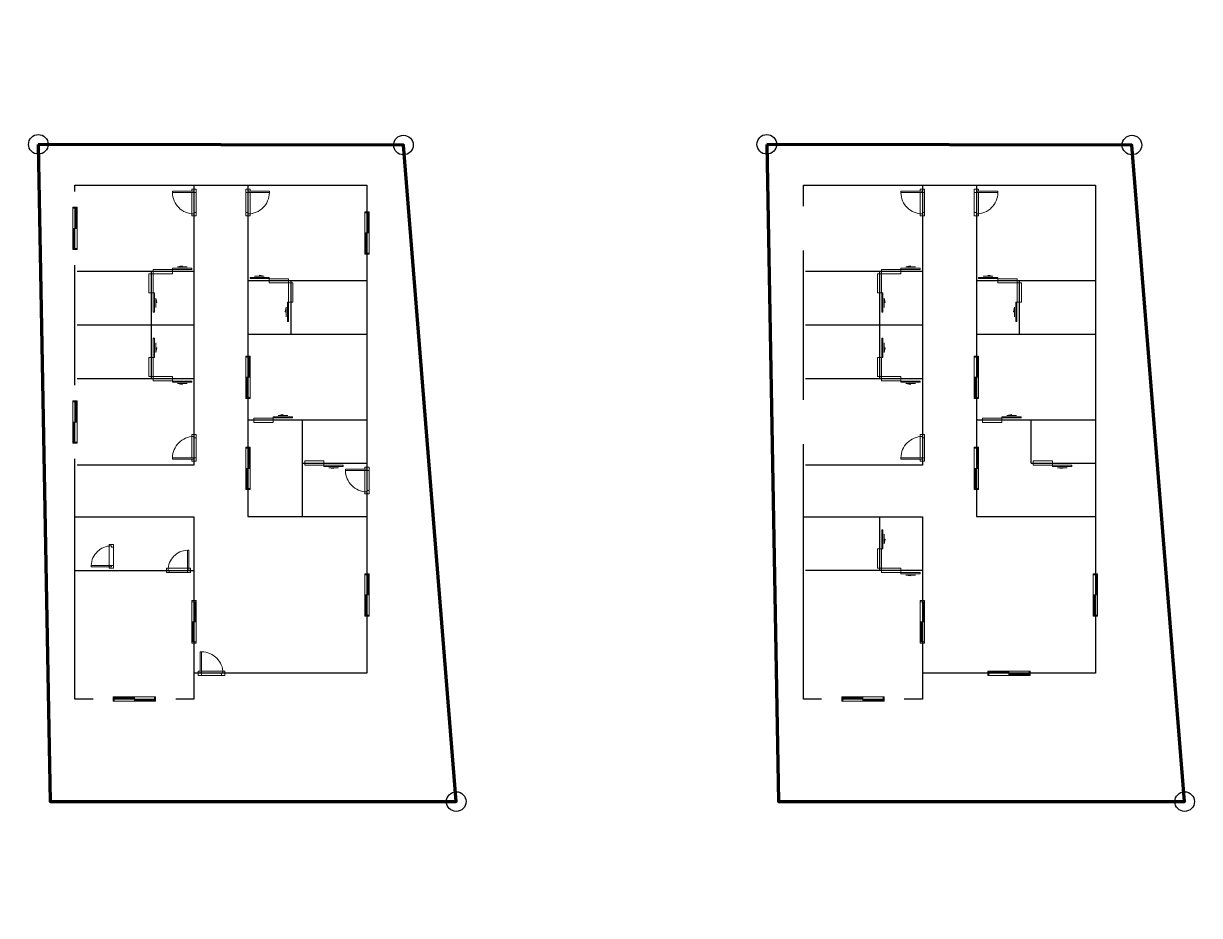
# Paper-space layout 'Layout1' of a CAD drawing. Header units: millimetres. Extents: x 26 to 231, y 20 to 176.
# The model-space entities are those that its viewports show. They can reach past a viewport. Long polylines and large blocks are cut down to what shows.
import ezdxf

# ---------------------------------------------------------------- set-up
doc = ezdxf.new("R2010")
doc.units = ezdxf.units.MM
doc.linetypes.add('CENTER', pattern=[50.8, 31.75, -6.35, 6.35, -6.35])
doc.linetypes.add('HIDDEN', pattern=[9.525, 6.35, -3.175])
for name, color, linetype, lineweight in [('DOOR', 1, 'Continuous', 20), ('FLOORING', 33, 'Continuous', 13), ('PERIMETER', 4, 'Continuous', 80), ('WALL', 2, 'Continuous', 70)]:
    doc.layers.add(name, color=color, linetype=linetype, lineweight=lineweight)
doc.layers.get('FLOORING').off()
doc.layers.get('WALL').off()

# ---------------------------------------------------------------- blocks, each defined once
blk = doc.blocks.new('1000mm Hinged Door')
at = {"layer": 'DOOR', "linetype": 'HIDDEN', "ltscale": 0.6}
for p, q in [((2.4, 3.936), (41.76, 3.936)), ((2.4, -3.936), (39.36, -3.936))]:
    blk.add_line(p, q, dxfattribs=at)
at = {"layer": 'DOOR', "linetype": 'CENTER', "ltscale": 0.2}
blk.add_line((39.36, 0), (2.4, 0), dxfattribs=at)
at = {"layer": 'DOOR'}
blk.add_lwpolyline([(0, 0), (2.4, 0), (2.4, 39.36), (0, 39.36)], close=True, dxfattribs=at)
for points in [[(0, 3.936), (0, 0), (2.4, 0), (2.4, -3.936), (-3.6, -3.936), (-3.6, 3.936), (0, 3.936)], [(41.76, 4.717), (41.76, 0), (39.36, 0), (39.36, -3.936), (45.36, -3.936), (45.36, 3.936), (41.76, 3.936)]]:
    blk.add_lwpolyline(points, dxfattribs=at)
at = {"layer": 'DOOR', "linetype": 'HIDDEN', "ltscale": 0.6}
blk.add_arc((2.4, 0), 39.36, 0, 90, dxfattribs=at)
blk = doc.blocks.new('4-PANEL SLIDING DOOR')
at = {"layer": 'DOOR', "linetype": 'HIDDEN', "ltscale": 0.3}
for p, q in [((38.9, 0.6), (75.9, 0.6)), ((75.9, 8.4), (112.9, 8.4)), ((77.8, 0.6), (111, 0.6))]:
    blk.add_line(p, q, dxfattribs=at)
at = {"layer": 'DOOR'}
for points in [[(38.9, 8.4), (37, 8.4), (37, 0.6), (38.9, 0.6)], [(38.9, 8.4), (40.8, 8.4), (40.8, 6.9), (39.9, 6.9), (39.9, 6.1), (40.8, 6.1), (40.8, 4.5), (38.9, 4.5)], [(39.9, 6.9), (74.9, 6.9), (74.9, 6.1), (39.9, 6.1)], [(75.9, 8.4), (74, 8.4), (74, 6.9), (74.9, 6.9), (74.9, 6.1), (74, 6.1), (74, 4.5), (75.9, 4.5)], [(75.9, 4.5), (77.8, 4.5), (77.8, 2.9), (76.9, 2.9), (76.9, 2.1), (77.8, 2.1), (77.8, 0.6), (75.9, 0.6)], [(76.9, 2.9), (111.9, 2.9), (111.9, 2.1), (76.9, 2.1)], [(112.9, 4.5), (111, 4.5), (111, 2.9), (111.9, 2.9), (111.9, 2.1), (111, 2.1), (111, 0.6), (112.9, 0.6)], [(114.8, 8.4), (112.9, 8.4), (112.9, 0.6), (114.8, 0.6)]]:
    blk.add_lwpolyline(points, close=True, dxfattribs=at)
at = {"layer": 'DOOR', "linetype": 'HIDDEN', "ltscale": 0.3}
for points in [[(40.8, 8.4), (74, 8.4)], [(40.8, 4.5), (74, 4.5)], [(77.8, 4.5), (111, 4.5)]]:
    blk.add_lwpolyline(points, dxfattribs=at)
blk = doc.blocks.new('900mm Door')
at = {"layer": 'DOOR', "linetype": 'HIDDEN', "ltscale": 0.3}
for p, q in [((0, 3.9), (-38.4, 3.9)), ((-2.4, -3.9), (-36, -3.9))]:
    blk.add_line(p, q, dxfattribs=at)
at = {"layer": 'DOOR'}
blk.add_lwpolyline([(-2.4, 37), (0, 37), (0, 0), (-2.4, 0)], close=True, dxfattribs=at)
for points in [[(-38.4, 3.9), (-38.4, 0), (-36, 0), (-36, -3.9), (-41, -3.9), (-41, 3.9), (-38.4, 3.9)], [(0, 4.6), (0, 0), (-2.4, 0), (-2.4, -3.9), (2.6, -3.9), (2.6, 3.9), (0, 3.9)]]:
    blk.add_lwpolyline(points, dxfattribs=at)
at = {"layer": 'DOOR', "linetype": 'HIDDEN'}
blk.add_arc((-1.4, 0), 37, 91.5487, 180, dxfattribs=at)
blk = doc.blocks.new('4-PANEL SLIDING DOOR 2')
at = {"layer": 'DOOR', "linetype": 'HIDDEN', "ltscale": 0.3}
for p, q in [((-7.9, 74.8), (-7.9, 111.8)), ((0, 76.7), (0, 109.9)), ((0, 37.8), (0, 74.8))]:
    blk.add_line(p, q, dxfattribs=at)
at = {"layer": 'DOOR'}
for points in [[(-7.9, 113.7), (-7.9, 111.8), (0, 111.8), (0, 113.7)], [(-3.9, 111.8), (-3.9, 109.9), (-2.4, 109.9), (-2.4, 110.8), (-1.6, 110.8), (-1.6, 109.9), (0, 109.9), (0, 111.8)], [(-2.4, 75.8), (-2.4, 110.8), (-1.6, 110.8), (-1.6, 75.8)], [(-7.9, 74.8), (-7.9, 72.9), (-6.3, 72.9), (-6.3, 73.8), (-5.5, 73.8), (-5.5, 72.9), (-3.9, 72.9), (-3.9, 74.8)], [(-6.3, 38.8), (-6.3, 73.8), (-5.5, 73.8), (-5.5, 38.8)], [(-3.9, 74.8), (-3.9, 76.7), (-2.4, 76.7), (-2.4, 75.8), (-1.6, 75.8), (-1.6, 76.7), (0, 76.7), (0, 74.8)], [(-7.9, 37.8), (-7.9, 39.7), (-6.3, 39.7), (-6.3, 38.8), (-5.5, 38.8), (-5.5, 39.7), (-3.9, 39.7), (-3.9, 37.8)], [(-7.9, 37.8), (-7.9, 35.9), (0, 35.9), (0, 37.8)]]:
    blk.add_lwpolyline(points, close=True, dxfattribs=at)
at = {"layer": 'DOOR', "linetype": 'HIDDEN', "ltscale": 0.3}
for points in [[(-3.9, 76.7), (-3.9, 109.9)], [(-7.9, 39.7), (-7.9, 72.9)], [(-3.9, 39.7), (-3.9, 72.9)]]:
    blk.add_lwpolyline(points, dxfattribs=at)
blk = doc.blocks.new('SLIDING DOOR 1 (900mm)')
at = {"layer": 'DOOR', "linetype": 'HIDDEN', "ltscale": 0.3}
for p, q in [((-76.7, 1.2), (-39.7, 1.2)), ((-41.6, 9), (-74.7, 9)), ((-74.7, 5.1), (-41.6, 5.1)), ((-39.7, 9), (-2.7, 9)), ((-37.8, 5.1), (-4.6, 5.1)), ((-37.8, 1.2), (-4.6, 1.2))]:
    blk.add_line(p, q, dxfattribs=at)
at = {"layer": 'DOOR'}
for points in [[(-78.6, 9), (-76.7, 9), (-76.7, 1.2), (-78.6, 1.2)], [(-76.7, 9), (-74.7, 9), (-74.7, 7.5), (-75.7, 7.5), (-75.7, 6.7), (-74.7, 6.7), (-74.7, 5.1), (-76.7, 5.1)], [(-75.7, 7.5), (-40.6, 7.5), (-40.6, 6.7), (-75.7, 6.7)], [(-39.7, 9), (-41.6, 9), (-41.6, 7.5), (-40.6, 7.5), (-40.6, 6.7), (-41.6, 6.7), (-41.6, 5.1), (-39.7, 5.1)], [(-39.7, 5.1), (-37.8, 5.1), (-37.8, 3.5), (-38.7, 3.5), (-38.7, 2.7), (-37.8, 2.7), (-37.8, 1.2), (-39.7, 1.2)], [(-38.7, 3.5), (-3.7, 3.5), (-3.7, 2.7), (-38.7, 2.7)], [(-2.7, 5.1), (-4.6, 5.1), (-4.6, 3.5), (-3.7, 3.5), (-3.7, 2.7), (-4.6, 2.7), (-4.6, 1.2), (-2.7, 1.2)], [(-2.7, 9), (-0.8, 9), (-0.8, 1.2), (-2.7, 1.2)]]:
    blk.add_lwpolyline(points, close=True, dxfattribs=at)
blk = doc.blocks.new('BARN DOOR')
at = {"layer": 'DOOR'}
blk.add_lwpolyline([(31.5, 2.2), (66.9, 2.2), (66.9, 0.2), (31.5, 0.2)], close=True, dxfattribs=at)
blk.add_lwpolyline([(58.4, 4.7), (40.7, 4.7), (49.2, 6.4), (49.2, 4.7)], dxfattribs=at)
at = {"layer": 'DOOR', "linetype": 'HIDDEN', "ltscale": 0.3}
blk.add_lwpolyline([(-3.9, -7.9), (31.5, -7.9), (31.5, 0), (-3.9, 0)], close=True, dxfattribs=at)
blk = doc.blocks.new('Sliding Door and FX Window')
at = {"layer": 'DOOR', "linetype": 'HIDDEN', "ltscale": 0.3}
for p, q in [((0, 67.4), (0, 104.4)), ((7.9, 69.4), (7.9, 102.5)), ((7.9, 30.5), (7.9, 67.4))]:
    blk.add_line(p, q, dxfattribs=at)
at = {"layer": 'DOOR'}
for points in [[(0, 106.4), (0, 104.4), (7.9, 104.4), (7.9, 106.4)], [(3.9, 104.4), (3.9, 102.5), (5.5, 102.5), (5.5, 103.5), (6.3, 103.5), (6.3, 102.5), (7.9, 102.5), (7.9, 104.4)], [(5.5, 68.4), (5.5, 103.5), (6.3, 103.5), (6.3, 68.4)], [(0, 67.4), (0, 65.5), (1.6, 65.5), (1.6, 66.5), (2.4, 66.5), (2.4, 65.5), (3.9, 65.5), (3.9, 67.4)], [(1.6, 31.4), (1.6, 66.5), (2.4, 66.5), (2.4, 31.4)], [(3.9, 67.4), (3.9, 69.4), (5.5, 69.4), (5.5, 68.4), (6.3, 68.4), (6.3, 69.4), (7.9, 69.4), (7.9, 67.4)], [(0, 30.5), (0, 32.4), (1.6, 32.4), (1.6, 31.4), (2.4, 31.4), (2.4, 32.4), (3.9, 32.4), (3.9, 30.5)], [(0, 30.5), (0, 28.5), (7.9, 28.5), (7.9, 30.5)]]:
    blk.add_lwpolyline(points, close=True, dxfattribs=at)
at = {"layer": 'DOOR', "linetype": 'HIDDEN', "ltscale": 0.3}
for points in [[(3.9, 69.4), (3.9, 102.5)], [(0, 32.4), (0, 65.5)], [(3.9, 32.4), (3.9, 65.5)]]:
    blk.add_lwpolyline(points, dxfattribs=at)

msp = doc.modelspace()

# ---------------------------------------------------------------- linework, layer by layer
at = {"color": 5, "ltscale": 0.7}
for p, q in [((1311.8, 972.9), (1311.8, 776.1)), ((1589.8, 523), (1589.8, 700.1))]:
    msp.add_line(p, q, dxfattribs=at)
at = {"ltscale": 0.7}
for p, q in [((2648.6, 972.9), (2648.6, 776.1)), ((2926.7, 621.4), (2926.7, 700.1)), ((2648.6, 522.8), (2648.6, 424.4))]:
    msp.add_line(p, q, dxfattribs=at)
at = {"color": 5}
msp.add_line((1853.5, 239.9), (1852.5, 239.9), dxfattribs=at)
msp.add_line((3190.3, 239.9), (3189.4, 239.9))
at = {"color": 5, "ltscale": 0.7, "flags": 128}
msp.add_lwpolyline([(1172.1, 1119.7), (1172.1, 1131.7), (1707.9, 1131.7), (1707.9, 235.4), (1390.5, 235.4), (1390.5, 188.2), (1357.2, 188.2)], dxfattribs=at)
at = {"color": 5, "ltscale": 0.7}
for points in [[(1390.5, 1131.7), (1390.5, 617.3), (1176, 617.3)], [(1489.5, 1131.7), (1489.5, 523), (1707.9, 523)], [(1172.1, 764.1), (1172.1, 984.8)], [(1707.9, 956), (1489.5, 956)], [(1568.2, 956), (1568.2, 857.6)], [(1390.5, 874.5), (1176, 874.5)], [(1707.9, 857.6), (1489.5, 857.6)], [(1390.5, 776.1), (1176, 776.1)], [(1707.9, 700.1), (1489.5, 700.1)], [(1205.4, 188.2), (1172.1, 188.2), (1172.1, 235.4), (1172.1, 629.2)], [(1589.8, 621.4), (1707.9, 621.4)], [(1172.1, 522.8), (1390.5, 522.8), (1390.5, 235.4)], [(1172.1, 424.4), (1390.5, 424.4)]]:
    msp.add_lwpolyline(points, dxfattribs=at)
at = {"ltscale": 0.7}
for points in [[(2508.9, 1093.2), (2508.9, 1131.7), (3044.8, 1131.7), (3044.8, 235.4), (2727.4, 235.4), (2727.4, 188.2), (2694, 188.2)], [(2727.4, 1131.7), (2727.4, 617.3), (2512.9, 617.3)], [(2826.4, 1131.7), (2826.4, 523), (3044.8, 523)], [(2508.9, 737.6), (2508.9, 1011.4)], [(3044.8, 956), (2826.4, 956)], [(2905.1, 956), (2905.1, 857.6)], [(2727.4, 874.5), (2512.9, 874.5)], [(3044.8, 857.6), (2826.4, 857.6)], [(2727.4, 776.1), (2512.9, 776.1)], [(3044.8, 700.1), (2826.4, 700.1)], [(2542.3, 188.2), (2508.9, 188.2), (2508.9, 235.4), (2508.9, 655.8)], [(2926.7, 621.4), (3044.8, 621.4)], [(2508.9, 522.8), (2727.4, 522.8), (2727.4, 235.4)], [(2727.4, 424.4), (2512.9, 424.4)]]:
    msp.add_lwpolyline(points, dxfattribs=at)
at = {"color": 5}
msp.add_lwpolyline([(1390.5, 972.9), (1176, 972.9)], dxfattribs=at)
msp.add_lwpolyline([(2727.4, 972.9), (2512.9, 972.9)])
for centre in [(1104.9, 1206.5), (1775, 1205.2), (1871.8, -0.1)]:
    msp.add_circle(centre, 18, dxfattribs=at)
for centre in [(2441.8, 1206.5), (3111.9, 1205.2), (3208.6, -0.1)]:
    msp.add_circle(centre, 18)
at = {"layer": 'PERIMETER', "color": 5}
msp.add_lwpolyline([(1104.9, 1206.5), (1126.7, -0.1), (1871.8, -0.1), (1775, 1205.2)], close=True, dxfattribs=at)
at = {"layer": 'PERIMETER'}
msp.add_lwpolyline([(2441.8, 1206.5), (2463.5, -0.1), (3208.6, -0.1), (3111.9, 1205.2)], close=True, dxfattribs=at)

# ---------------------------------------------------------------- block references
at = {"layer": 'DOOR', "color": 5}
for name, p in [('Sliding Door and FX Window', (1168.1, 984.8)), ('Sliding Door and FX Window', (1168.1, 629.2)), ('900mm Door', (1381.3, 424.4))]:
    msp.add_blockref(name, p, dxfattribs=at)
at = {"layer": 'DOOR', "color": 5, "rotation": 90}
msp.add_blockref('SLIDING DOOR 1 (900mm)', (1494.6, 651.2), dxfattribs=at)
at = {"layer": 'DOOR', "rotation": 90}
msp.add_blockref('SLIDING DOOR 1 (900mm)', (2831.5, 651.2), dxfattribs=at)
at = {"layer": 'DOOR', "color": 5, "xscale": -1, "rotation": 90}
msp.add_blockref('900mm Door', (1239, 430.9), dxfattribs=at)
at = {"layer": 'FLOORING', "color": 5, "xscale": -1, "rotation": 90}
for p in [(1390.5, 1120.5), (1707.9, 610.3)]:
    msp.add_blockref('1000mm Hinged Door', p, dxfattribs=at)
at = {"layer": 'FLOORING', "color": 5}
for p, rotation in [((1489.5, 1120.5), 270), ((1390.5, 628.4), 90)]:
    msp.add_blockref('1000mm Hinged Door', p, dxfattribs=dict(at, rotation=rotation))
at = {"layer": 'FLOORING', "xscale": -1, "rotation": 90}
msp.add_blockref('1000mm Hinged Door', (2727.4, 1120.5), dxfattribs=at)
at = {"layer": 'FLOORING'}
for p, rotation in [((2826.4, 1120.5), 270), ((2727.4, 628.4), 90)]:
    msp.add_blockref('1000mm Hinged Door', p, dxfattribs=dict(at, rotation=rotation))
at = {"layer": 'FLOORING', "color": 5}
msp.add_blockref('1000mm Hinged Door', (1402, 235.4), dxfattribs=at)
at = {"layer": 'WALL', "color": 5}
for name, p, rotation in [('4-PANEL SLIDING DOOR', (1712.4, 967.9), 90), ('BARN DOOR', (1315.7, 965.1), 270), ('4-PANEL SLIDING DOOR', (1712.4, 303.3), 90), ('4-PANEL SLIDING DOOR', (1395, 254), 90)]:
    msp.add_blockref(name, p, dxfattribs=dict(at, rotation=rotation))
for name, p in [('BARN DOOR', (1319.6, 976.8)), ('4-PANEL SLIDING DOOR 2', (1493.4, 704)), ('BARN DOOR', (1504.6, 704)), ('4-PANEL SLIDING DOOR', (1205.4, 183.7))]:
    msp.add_blockref(name, p, dxfattribs=at)
at = {"layer": 'WALL'}
for name, p in [('BARN DOOR', (2656.5, 976.8)), ('4-PANEL SLIDING DOOR 2', (2830.3, 704)), ('BARN DOOR', (2841.5, 704)), ('4-PANEL SLIDING DOOR', (2810.2, 230.9)), ('4-PANEL SLIDING DOOR', (2542.3, 183.7))]:
    msp.add_blockref(name, p, dxfattribs=at)
at = {"layer": 'WALL', "color": 5, "xscale": -1}
msp.add_blockref('BARN DOOR', (1560.3, 959.9), dxfattribs=at)
for p, rotation in [((1564.3, 948.2), 90), ((1315.7, 783.9), 270), ((1319.6, 772.2), 180), ((1597.6, 617.5), 180)]:
    msp.add_blockref('BARN DOOR', p, dxfattribs=dict(at, rotation=rotation))
at = {"layer": 'WALL'}
for name, p, rotation in [('BARN DOOR', (2652.6, 965.1), 270), ('4-PANEL SLIDING DOOR', (3049.3, 303.3), 90), ('4-PANEL SLIDING DOOR', (2731.9, 254), 90)]:
    msp.add_blockref(name, p, dxfattribs=dict(at, rotation=rotation))
at = {"layer": 'WALL', "xscale": -1}
msp.add_blockref('BARN DOOR', (2897.2, 959.9), dxfattribs=at)
for p, rotation in [((2901.1, 948.2), 90), ((2652.6, 783.9), 270), ((2656.5, 772.2), 180), ((2934.5, 617.5), 180), ((2652.6, 432.2), 270), ((2656.5, 420.5), 180)]:
    msp.add_blockref('BARN DOOR', p, dxfattribs=dict(at, rotation=rotation))

psp = doc.layouts.get("Layout1")

# ---------------------------------------------------------------- viewports
at = {"layer": 'FLOORING'}
psp.add_viewport(center=(128.5, 97.5), size=(205.6, 156), view_center_point=(2156.79, 609.57), view_height=1637.4922, dxfattribs=at)

doc.saveas('drawing.dxf')
